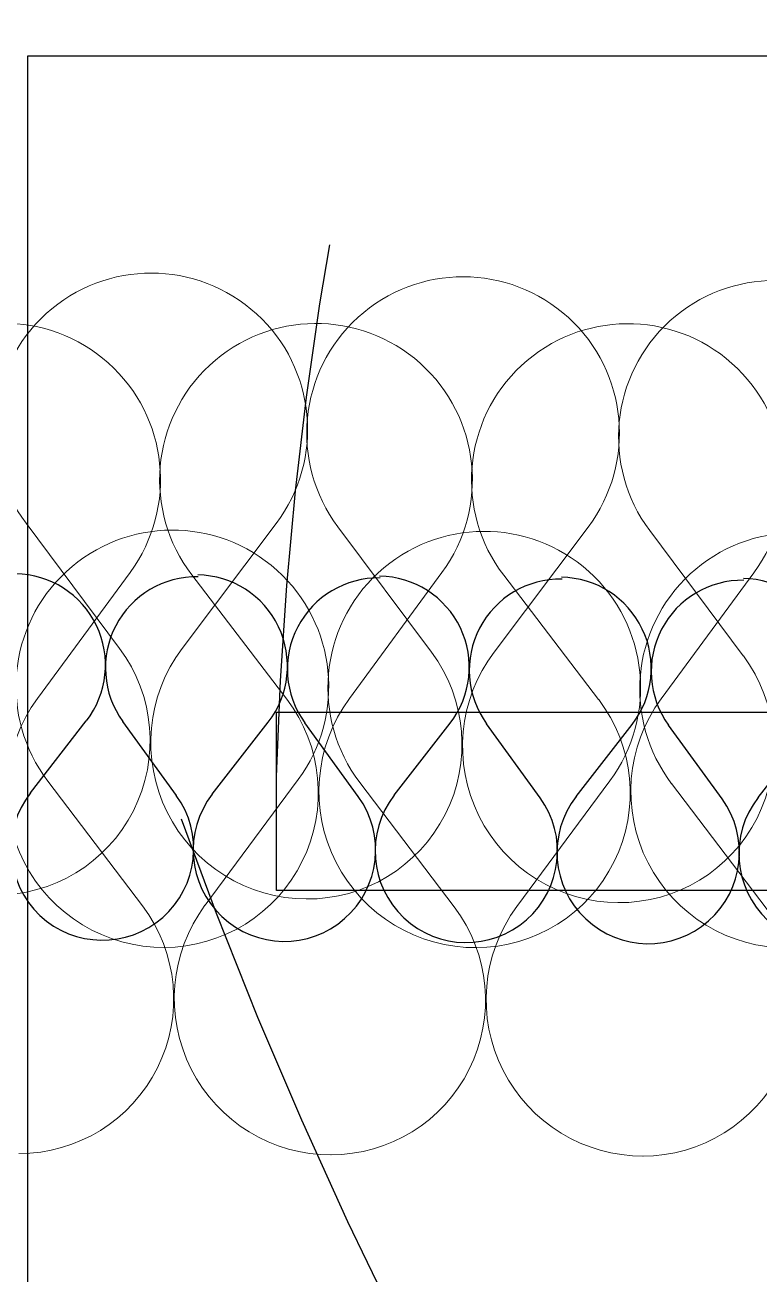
# Model space of a CAD drawing. Header units: metres. Extents: x -305 to 25519, y -357 to 67939.
# Drawn here: x -0.05 to 14.07, y 11.56 to 35.6 of the extents above; entities that cross this region are included whole.
import ezdxf

# ---------------------------------------------------------------- set-up
doc = ezdxf.new("R2010")
doc.units = ezdxf.units.M
doc.linetypes.add('PROJECTION', pattern=[0.3, 0.12, -0.18])
for name, color, linetype in [('020_cloi', 5, 'Continuous'), ('030_menuiserie', 1, 'Continuous'), ('070_trait-fin', 4, 'Continuous')]:
    doc.layers.add(name, color=color, linetype=linetype)
doc.layers.add('020_cloisons', color=5, linetype='Continuous', lineweight=5)
doc.layers.add('090_repères-axes', color=230, linetype='Continuous', plot=False)

# ---------------------------------------------------------------- blocks, each defined once
blk = doc.blocks.new('*U61')
at = {"layer": '070_trait-fin', "linetype": 'Continuous'}
for p, q in [((-1.388, 0.725), (-0.349, -0.689)), ((1.42, 0.696), (0.353, -0.696))]:
    blk.add_line(p, q, dxfattribs=at)
for centre, start, end in [((0.027, 1.763), 322.5484, 216.2881), ((-1.763, -1.728), 269.4183, 36.2881), ((1.746, -1.763), 142.5484, 269.4183)]:
    blk.add_arc(centre, 1.755, start, end, dxfattribs=at)
blk = doc.blocks.new('*U62')
at = {"layer": '020_cloi', "color": 0, "linetype": 'ByBlock', "lineweight": -2, "transparency": 16777216}
for p in [(77, 0), (80.5, 0), (84, 0), (87.5, 0), (91, 0)]:
    blk.add_blockref('*U61', p, dxfattribs=at)
blk = doc.blocks.new('*U74')
blk.add_lwpolyline([(0.065, -0.07221), (0.035, -0.07221), (0.035, -0.71096), (0.065, -0.71096)], close=True)
at = {"linetype": 'PROJECTION', "ltscale": 0.75}
blk.add_arc((0.03522, -0.07271), 0.63853, 271.69986, 0.04505, dxfattribs=at)
blk = doc.blocks.new('*U76')
at = {"linetype": 'PROJECTION', "ltscale": 0.75}
blk.add_arc((0.761, -0.07278), 0.726, 179.95495, 268.30014, dxfattribs=at)
blk = doc.blocks.new('*U334')
at = {"layer": '020_cloisons', "color": 4, "linetype": 'Continuous'}
for p, q in [((-2.379, 1.212), (-0.599, -1.212)), ((2.434, 1.163), (0.605, -1.224))]:
    blk.add_line(p, q, dxfattribs=at)
for centre, radius, start, end in [((0.046, 2.992), 3.008, 322.5484, 216.2881), ((-3.023, -2.992), 3.008, 269.4183, 36.2881), ((2.971, -3.026), 2.974, 142.7235, 269.8189)]:
    blk.add_arc(centre, radius, start, end, dxfattribs=at)
blk = doc.blocks.new('*U335')
at = {"layer": '020_cloi', "color": 0, "linetype": 'ByBlock', "lineweight": -2, "transparency": 16777216}
for p in [(78, 0), (84, 0), (90, 0)]:
    blk.add_blockref('*U334', p, dxfattribs=at)
blk = doc.blocks.new('*U336')
at = {"layer": '020_cloisons', "color": 4, "linetype": 'Continuous'}
for p, q in [((-2.379, 1.212), (-0.599, -1.212)), ((2.434, 1.163), (0.605, -1.224))]:
    blk.add_line(p, q, dxfattribs=at)
for centre, radius, start, end in [((0.046, 2.992), 3.008, 322.5484, 216.2881), ((-3.023, -2.992), 3.008, 269.4183, 36.2881), ((2.971, -3.026), 2.974, 142.7235, 269.8189)]:
    blk.add_arc(centre, radius, start, end, dxfattribs=at)
blk = doc.blocks.new('*U337')
at = {"layer": '020_cloi', "color": 0, "linetype": 'ByBlock', "lineweight": -2, "transparency": 16777216}
for p in [(78, 0), (84, 0), (90, 0)]:
    blk.add_blockref('*U336', p, dxfattribs=at)
blk = doc.blocks.new('*U343')
at = {"layer": '020_cloisons', "color": 4, "linetype": 'Continuous'}
for p, q in [((-2.379, 1.212), (-0.599, -1.212)), ((2.434, 1.163), (0.605, -1.224))]:
    blk.add_line(p, q, dxfattribs=at)
for centre, radius, start, end in [((0.046, 2.992), 3.008, 322.5484, 216.2881), ((-3.023, -2.992), 3.008, 269.4183, 36.2881), ((2.971, -3.026), 2.974, 142.7235, 269.8189)]:
    blk.add_arc(centre, radius, start, end, dxfattribs=at)
blk = doc.blocks.new('*U344')
at = {"layer": '020_cloi', "color": 0, "linetype": 'ByBlock', "lineweight": -2, "transparency": 16777216}
for p in [(72, 0), (78, 0), (84, 0)]:
    blk.add_blockref('*U343', p, dxfattribs=at)
blk = doc.blocks.new('*U1201')
at = {"linetype": 'PROJECTION', "ltscale": 0.75}
blk.add_arc((0.03522, -0.07269), 0.64827, 271.69986, 0.04505, dxfattribs=at)
blk = doc.blocks.new('Murs porteurs selon geometre projet')
at = {"layer": '030_menuiserie', "xscale": 138.550195075006, "yscale": 138.550195075006, "zscale": 138.550195075006, "rotation": 189.9168593396885}
blk.add_blockref('*U1201', (-33.685, -0.736), dxfattribs=at)
blk = doc.blocks.new('*U1223')
at = {"linetype": 'PROJECTION', "ltscale": 0.75}
blk.add_arc((0.03522, 0.00051), 0.649, 359.95495, 88.30014, dxfattribs=at)
blk = doc.blocks.new('*U422')
at = {"linetype": 'PROJECTION', "ltscale": 0.75}
blk.add_arc((0.68436, -0.05141), 0.64662, 179.95495, 268.30014, dxfattribs=at)

msp = doc.modelspace()

# ---------------------------------------------------------------- linework, layer by layer
at = {"layer": '090_repères-axes'}
msp.add_lwpolyline([(0, 35), (50, 35), (50, 0), (0, 0)], close=True, dxfattribs=at)

# ---------------------------------------------------------------- block references
at = {"rotation": 359.7851270248765}
msp.add_blockref('Murs porteurs selon geometre projet', (114.216, 41.437), dxfattribs=at)
at = {"layer": '020_cloi', "xscale": -1}
for name, p, rotation in [('*U335', (92.381, 23.766), 359.3257635738212), ('*U337', (89.59, 23.798), 359.9604325647896), ('*U344', (86.816, 19.545), 359.769633978176)]:
    msp.add_blockref(name, p, dxfattribs=dict(at, rotation=rotation))
at = {"layer": '020_cloi', "rotation": 179.6321452126139}
msp.add_blockref('*U62', (92.474, 20.931), dxfattribs=at)
at = {"layer": '030_menuiserie'}
for name, p, xscale, yscale, zscale, rotation in [('*U76', (87.322, 16.714), -114.2857143455838, 114.2857143455838, 114.2857143455838, 270), ('*U74', (86.039, 14.953), -114.2857143455838, 114.2857143455838, 114.2857143455838, 270), ('*U1223', (92.472, 50.821), 138.5501950750057, 138.5501950750057, 138.5501950750057, 179.9528896822737), ('*U422', (83.034, 53.199), 124.2345501986192, 124.2345501986192, 124.2345501986192, 269.9528896822737)]:
    msp.add_blockref(name, p, dxfattribs=dict(at, xscale=xscale, yscale=yscale, zscale=zscale, rotation=rotation))

doc.saveas('drawing.dxf')
